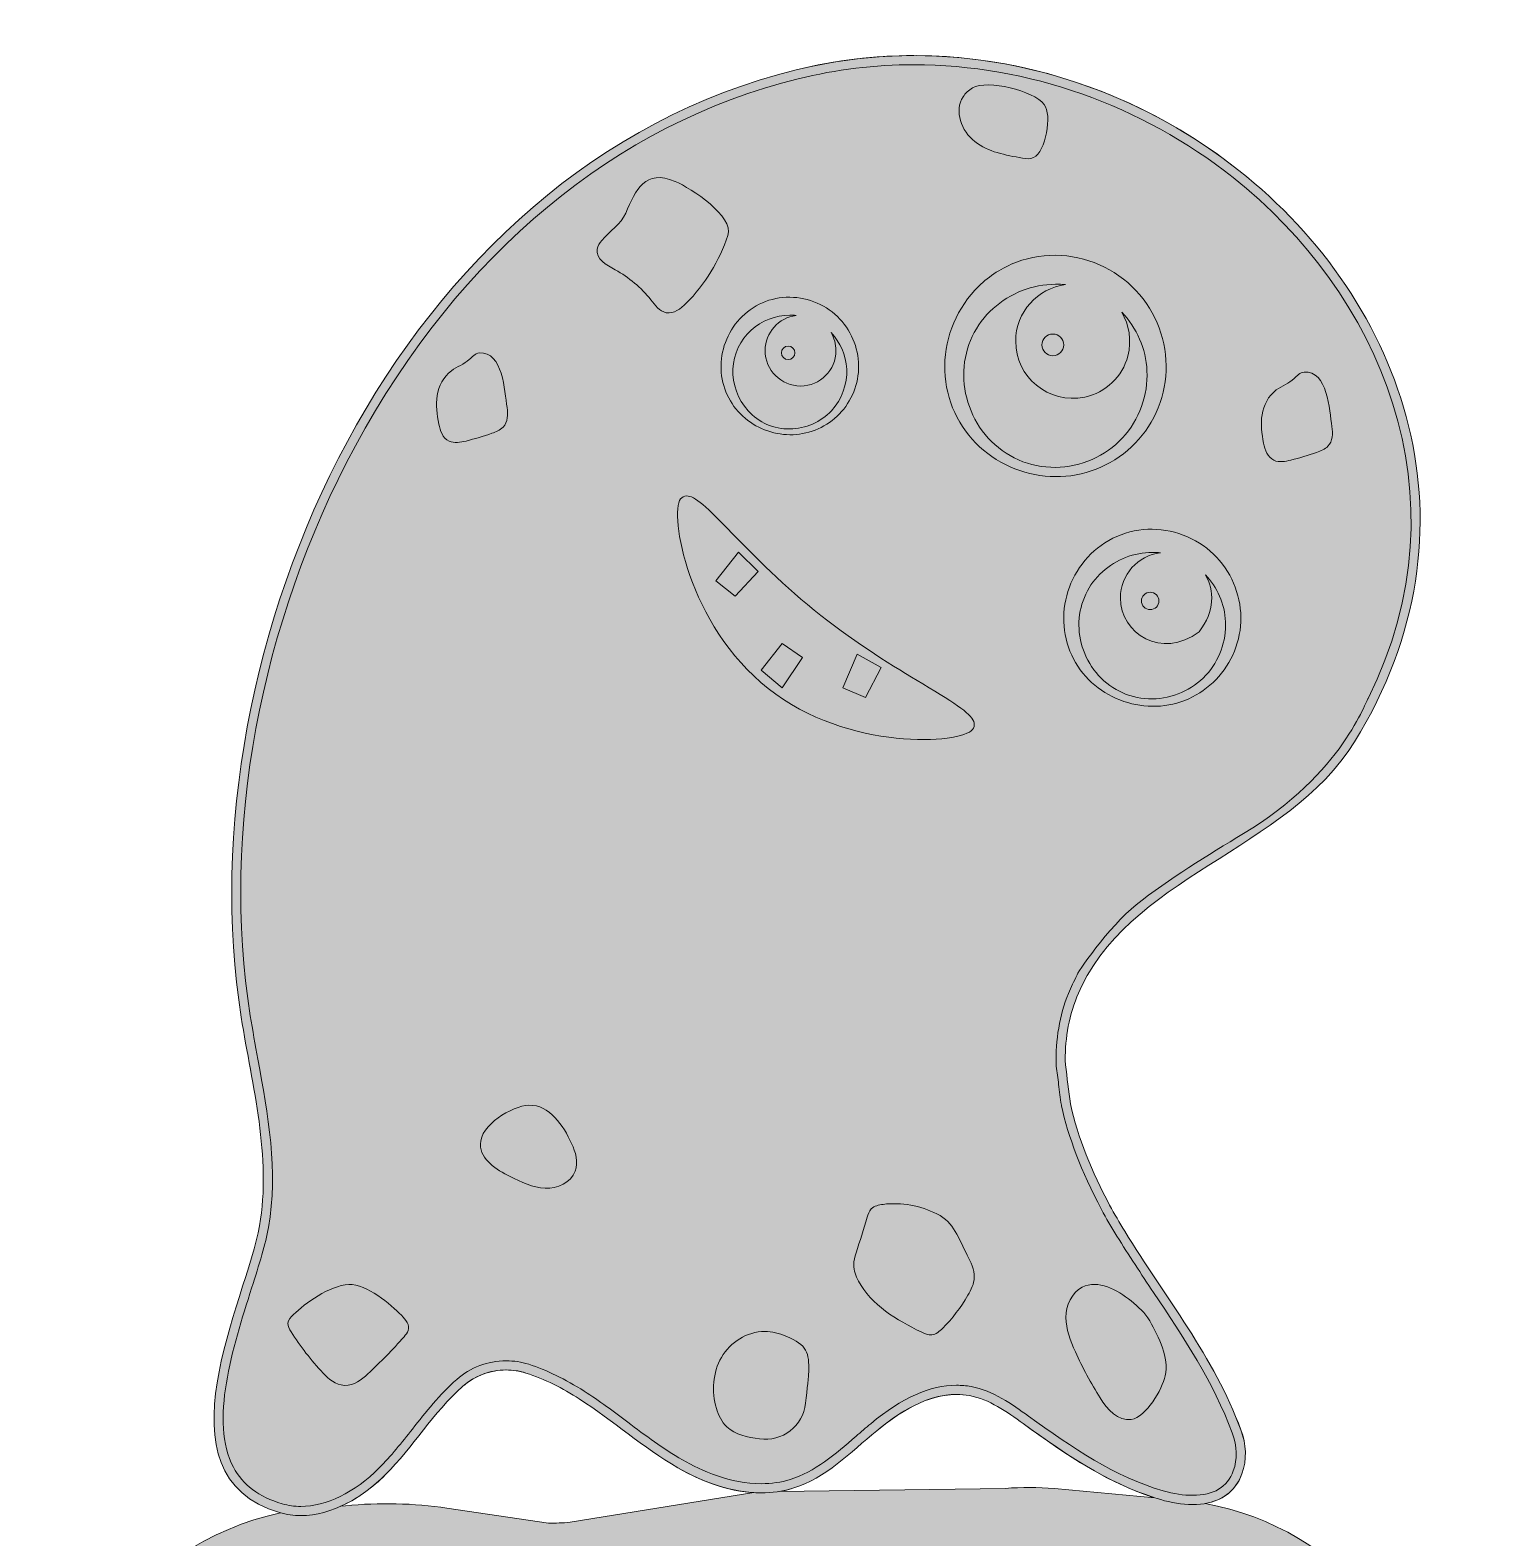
# Model space of a CAD drawing. Header units: millimetres. Extents: x 29 to 230, y -125 to -19.
# Drawn here: x 96.6 to 152.6, y -95 to -37.1 of the extents above; entities that cross this region are included whole.
import ezdxf

# ---------------------------------------------------------------- set-up
doc = ezdxf.new("R2010")
doc.units = ezdxf.units.MM
doc.header["$MEASUREMENT"] = 0
doc.layers.add('engraving', color=7, linetype='Continuous')
doc.layers.add('Layer 1', color=7, linetype='Continuous')

# ---------------------------------------------------------------- blocks, each defined once
blk = doc.blocks.new('block 2')
at = {"layer": 'engraving'}
h = blk.add_hatch(color=1, dxfattribs=at)
h.dxf.hatch_style = 2
edge = h.paths.add_edge_path()
edge.add_spline(control_points=[(106.21, -94.064), (106.479, -94.142), (106.75, -94.178), (107.021, -94.178), (108.22, -94.178), (109.41, -93.473), (110.276, -92.606), (111.337, -91.543), (112.112, -90.222), (113.236, -89.223), (113.236, -89.223), (113.247, -89.213), (113.247, -89.213), (113.71, -88.803), (114.307, -88.586), (114.911, -88.586), (115.167, -88.586), (115.424, -88.625), (115.673, -88.704), (116.393, -88.934), (117.086, -89.291), (117.723, -89.698), (119.019, -90.529), (120.172, -91.575), (121.507, -92.342), (122.483, -92.903), (123.607, -93.307), (124.716, -93.307), (125.124, -93.307), (125.53, -93.252), (125.926, -93.13), (127.18, -92.744), (128.138, -91.758), (129.147, -90.92), (130.029, -90.19), (131.101, -89.526), (132.217, -89.526), (132.38, -89.526), (132.543, -89.54), (132.708, -89.57), (133.48, -89.712), (134.143, -90.188), (134.779, -90.648), (136.418, -91.832), (138.117, -93.008), (140.06, -93.565), (140.449, -93.677), (140.874, -93.753), (141.287, -93.753), (142.094, -93.753), (142.85, -93.462), (143.179, -92.579), (143.382, -92.034), (143.341, -91.43), (143.141, -90.884), (142.116, -88.097), (140.219, -85.775), (138.677, -83.259), (138.476, -82.93), (138.281, -82.597), (138.094, -82.259), (137.43, -80.983), (136.872, -79.67), (136.591, -78.362), (136.513, -77.864), (136.472, -77.361), (136.398, -76.866), (136.369, -75.983), (136.498, -75.108), (136.842, -74.255), (138.696, -69.668), (144.93, -68.641), (147.51, -64.457), (152.551, -56.285), (149.475, -47.592), (143.059, -42.516), (139.615, -39.791), (135.208, -38.109), (130.578, -38.109), (129.085, -38.109), (127.568, -38.284), (126.053, -38.655), (110.747, -42.408), (102.488, -60.838), (104.734, -75.039), (105.155, -77.701), (105.899, -80.393), (105.436, -83.048), (104.942, -85.873), (101.329, -92.639), (106.21, -94.064)], knot_values=[0, 0, 0, 0, 1, 1, 1, 2, 2, 2, 3, 3, 3, 4, 4, 4, 5, 5, 5, 6, 6, 6, 7, 7, 7, 8, 8, 8, 9, 9, 9, 10, 10, 10, 11, 11, 11, 12, 12, 12, 13, 13, 13, 14, 14, 14, 15, 15, 15, 16, 16, 16, 17, 17, 17, 18, 18, 18, 19, 19, 19, 20, 20, 20, 21, 21, 21, 22, 22, 22, 23, 23, 23, 24, 24, 24, 25, 25, 25, 26, 26, 26, 27, 27, 27, 28, 28, 28, 29, 29, 29, 30, 30, 30, 30], degree=3, periodic=1)
edge = h.paths.add_edge_path()
edge.add_spline(control_points=[(104.432, -92.323), (103.503, -90.58), (104.407, -87.729), (105.134, -85.439), (105.423, -84.528), (105.673, -83.741), (105.783, -83.109), (106.161, -80.947), (105.761, -78.763), (105.374, -76.65), (105.274, -76.103), (105.17, -75.537), (105.083, -74.984), (103.963, -67.906), (105.435, -59.928), (109.122, -53.097), (113.103, -45.719), (119.146, -40.712), (126.137, -38.998), (127.589, -38.642), (129.083, -38.461), (130.578, -38.461), (134.955, -38.461), (139.31, -40), (142.84, -42.793), (148.388, -47.182), (151.934, -54.927), (148.026, -62.799), (147.966, -62.815), (147.072, -65.685), (143.243, -67.983), (141.868, -68.809), (140.374, -69.734), (139.112, -70.727), (138.097, -71.526), (136.778, -73.42), (136.842, -73.436), (136.723, -73.658), (136.612, -73.884), (136.515, -74.123), (136.171, -74.975), (136.013, -75.902), (136.046, -76.878), (136.046, -76.878), (136.046, -76.898), (136.046, -76.898), (136.046, -76.898), (136.049, -76.918), (136.049, -76.918), (136.084, -77.15), (136.111, -77.383), (136.138, -77.617), (136.169, -77.878), (136.2, -78.149), (136.242, -78.417), (136.242, -78.417), (136.244, -78.426), (136.244, -78.426), (136.244, -78.426), (136.246, -78.436), (136.246, -78.436), (136.501, -79.624), (137.004, -80.928), (137.781, -82.422), (137.967, -82.758), (138.165, -83.099), (138.376, -83.443), (138.827, -84.179), (139.314, -84.907), (139.785, -85.611), (140.922, -87.31), (142.096, -89.067), (142.809, -91.006), (142.995, -91.511), (143.009, -92.026), (142.849, -92.456), (142.612, -93.091), (142.101, -93.4), (141.287, -93.4), (140.944, -93.4), (140.554, -93.34), (140.157, -93.226), (138.308, -92.696), (136.656, -91.569), (134.986, -90.362), (134.348, -89.902), (133.626, -89.38), (132.771, -89.223), (132.59, -89.19), (132.404, -89.173), (132.217, -89.173), (131.198, -89.173), (130.12, -89.656), (128.922, -90.649), (128.734, -90.805), (128.547, -90.967), (128.359, -91.129), (127.544, -91.834), (126.774, -92.5), (125.823, -92.793), (125.476, -92.9), (125.103, -92.954), (124.716, -92.954), (123.53, -92.954), (122.412, -92.455), (121.683, -92.036), (120.951, -91.616), (120.254, -91.094), (119.581, -90.589), (119.045, -90.187), (118.491, -89.772), (117.913, -89.401), (117.185, -88.935), (116.467, -88.587), (115.78, -88.368), (115.499, -88.278), (115.207, -88.233), (114.911, -88.233), (114.209, -88.233), (113.535, -88.487), (113.014, -88.948), (112.358, -89.531), (111.826, -90.204), (111.311, -90.854), (110.906, -91.366), (110.487, -91.895), (110.026, -92.357), (109.094, -93.29), (107.999, -93.825), (107.021, -93.825), (106.776, -93.825), (106.537, -93.792), (106.309, -93.725), (105.409, -93.462), (104.795, -93.004), (104.432, -92.323)], knot_values=[0, 0, 0, 0, 1, 1, 1, 2, 2, 2, 3, 3, 3, 4, 4, 4, 5, 5, 5, 6, 6, 6, 7, 7, 7, 8, 8, 8, 9, 9, 9, 10, 10, 10, 11, 11, 11, 12, 12, 12, 13, 13, 13, 14, 14, 14, 15, 15, 15, 16, 16, 16, 17, 17, 17, 18, 18, 18, 19, 19, 19, 20, 20, 20, 21, 21, 21, 22, 22, 22, 23, 23, 23, 24, 24, 24, 25, 25, 25, 26, 26, 26, 27, 27, 27, 28, 28, 28, 29, 29, 29, 30, 30, 30, 31, 31, 31, 32, 32, 32, 33, 33, 33, 34, 34, 34, 35, 35, 35, 36, 36, 36, 37, 37, 37, 38, 38, 38, 39, 39, 39, 40, 40, 40, 41, 41, 41, 42, 42, 42, 43, 43, 43, 44, 44, 44, 45, 45, 45, 45], degree=3, periodic=1)
h = blk.add_hatch(color=1, dxfattribs=at)
h.dxf.hatch_style = 2
edge = h.paths.add_edge_path()
edge.add_spline(control_points=[(135.169, -42.026), (135.041, -42.091), (134.887, -42.068), (134.744, -42.043), (134.102, -41.933), (133.431, -41.811), (132.917, -41.41), (132.403, -41.01), (132.116, -40.236), (132.467, -39.687), (132.556, -39.548), (132.68, -39.431), (132.825, -39.352), (133.42, -39.025), (135.17, -39.445), (135.586, -39.986), (135.892, -40.385), (135.647, -41.795), (135.169, -42.026)], knot_values=[0, 0, 0, 0, 1, 1, 1, 2, 2, 2, 3, 3, 3, 4, 4, 4, 5, 5, 5, 6, 6, 6, 6], degree=3, periodic=1)
h = blk.add_hatch(color=1, dxfattribs=at)
h.dxf.hatch_style = 2
edge = h.paths.add_edge_path()
edge.add_spline(control_points=[(119.505, -44.156), (119.894, -43.265), (120.241, -42.451), (121.401, -42.94), (122.039, -43.209), (123.669, -44.277), (123.429, -45.016), (123.109, -45.994), (122.556, -46.895), (121.827, -47.622), (121.619, -47.829), (121.351, -48.037), (121.062, -47.982), (120.805, -47.933), (120.636, -47.697), (120.474, -47.491), (120.101, -47.018), (119.63, -46.622), (119.1, -46.335), (118.77, -46.156), (118.355, -45.913), (118.409, -45.541), (118.428, -45.415), (118.503, -45.305), (118.584, -45.207), (118.886, -44.848), (119.317, -44.586), (119.505, -44.156)], knot_values=[0, 0, 0, 0, 1, 1, 1, 2, 2, 2, 3, 3, 3, 4, 4, 4, 5, 5, 5, 6, 6, 6, 7, 7, 7, 8, 8, 8, 9, 9, 9, 9], degree=3, periodic=1)
h = blk.add_hatch(color=1, dxfattribs=at)
h.dxf.hatch_style = 2
edge = h.paths.add_edge_path()
edge.add_spline(control_points=[(131.764, -50.217), (131.799, -51.332), (132.3, -52.406), (133.103, -53.129), (133.893, -53.867), (134.954, -54.265), (136.014, -54.278), (137.078, -54.296), (138.147, -53.879), (138.932, -53.136), (139.725, -52.401), (140.227, -51.332), (140.264, -50.217), (140.309, -49.106), (139.894, -47.959), (139.105, -47.126), (138.323, -46.288), (137.177, -45.788), (136.014, -45.778), (135.434, -45.777), (134.851, -45.891), (134.318, -46.123), (133.786, -46.357), (133.309, -46.702), (132.915, -47.119), (132.137, -47.964), (131.722, -49.105), (131.764, -50.217)], knot_values=[0, 0, 0, 0, 1, 1, 1, 2, 2, 2, 3, 3, 3, 4, 4, 4, 5, 5, 5, 6, 6, 6, 7, 7, 7, 8, 8, 8, 9, 9, 9, 9], degree=3, periodic=1)
edge = h.paths.add_edge_path()
edge.add_spline(control_points=[(132.496, -50.217), (132.531, -49.292), (132.952, -48.413), (133.62, -47.823), (134.277, -47.22), (135.143, -46.902), (136.014, -46.888), (136.144, -46.886), (136.274, -46.894), (136.404, -46.906), (135.324, -47.042), (134.487, -47.961), (134.487, -49.078), (134.487, -50.44), (135.73, -51.512), (137.144, -51.221), (137.94, -51.057), (138.593, -50.435), (138.796, -49.648), (138.955, -49.028), (138.844, -48.44), (138.562, -47.965), (139.133, -48.558), (139.497, -49.364), (139.532, -50.217), (139.576, -51.139), (139.242, -52.091), (138.588, -52.792), (137.939, -53.495), (136.987, -53.913), (136.014, -53.925), (135.528, -53.927), (135.042, -53.831), (134.598, -53.636), (134.155, -53.439), (133.759, -53.148), (133.432, -52.799), (132.789, -52.087), (132.455, -51.14), (132.496, -50.217)], knot_values=[0, 0, 0, 0, 1, 1, 1, 2, 2, 2, 3, 3, 3, 4, 4, 4, 5, 5, 5, 6, 6, 6, 7, 7, 7, 8, 8, 8, 9, 9, 9, 10, 10, 10, 11, 11, 11, 12, 12, 12, 13, 13, 13, 13], degree=3, periodic=1)
edge = h.paths.add_edge_path()
edge.add_spline(control_points=[(135.914, -49.637), (135.683, -49.637), (135.496, -49.45), (135.496, -49.219), (135.496, -48.988), (135.683, -48.801), (135.914, -48.801), (136.145, -48.801), (136.332, -48.988), (136.332, -49.219), (136.332, -49.45), (136.145, -49.637), (135.914, -49.637)], knot_values=[0, 0, 0, 0, 1, 1, 1, 2, 2, 2, 3, 3, 3, 4, 4, 4, 4], degree=3, periodic=1)
h = blk.add_hatch(color=1, dxfattribs=at)
h.dxf.hatch_style = 2
edge = h.paths.add_edge_path()
edge.add_spline(control_points=[(127.624, -51.959), (128.116, -51.503), (128.428, -50.839), (128.451, -50.146), (128.479, -49.455), (128.221, -48.743), (127.731, -48.225), (127.245, -47.704), (126.533, -47.394), (125.81, -47.388), (125.45, -47.387), (125.087, -47.458), (124.756, -47.602), (124.426, -47.747), (124.13, -47.962), (123.885, -48.221), (123.402, -48.745), (123.143, -49.455), (123.17, -50.146), (123.191, -50.838), (123.503, -51.505), (124.001, -51.955), (124.492, -52.413), (125.152, -52.661), (125.81, -52.669), (126.471, -52.68), (127.136, -52.421), (127.624, -51.959)], knot_values=[0, 0, 0, 0, 1, 1, 1, 2, 2, 2, 3, 3, 3, 4, 4, 4, 5, 5, 5, 6, 6, 6, 7, 7, 7, 8, 8, 8, 9, 9, 9, 9], degree=3, periodic=1)
edge = h.paths.add_edge_path()
edge.add_spline(control_points=[(127.996, -50.146), (128.024, -50.719), (127.816, -51.31), (127.41, -51.745), (127.006, -52.182), (126.415, -52.442), (125.81, -52.449), (125.508, -52.451), (125.206, -52.391), (124.93, -52.27), (124.655, -52.148), (124.409, -51.967), (124.206, -51.75), (123.807, -51.307), (123.599, -50.719), (123.624, -50.146), (123.647, -49.571), (123.908, -49.025), (124.323, -48.658), (124.731, -48.283), (125.269, -48.086), (125.81, -48.077), (125.891, -48.076), (125.972, -48.081), (126.053, -48.089), (125.382, -48.173), (124.862, -48.744), (124.862, -49.438), (124.862, -50.19), (125.471, -50.799), (126.223, -50.799), (126.975, -50.799), (127.584, -50.19), (127.584, -49.438), (127.584, -49.185), (127.514, -48.949), (127.394, -48.746), (127.749, -49.115), (127.974, -49.616), (127.996, -50.146)], knot_values=[0, 0, 0, 0, 1, 1, 1, 2, 2, 2, 3, 3, 3, 4, 4, 4, 5, 5, 5, 6, 6, 6, 7, 7, 7, 8, 8, 8, 9, 9, 9, 10, 10, 10, 11, 11, 11, 12, 12, 12, 13, 13, 13, 13], degree=3, periodic=1)
edge = h.paths.add_edge_path()
edge.add_spline(control_points=[(125.748, -49.785), (125.605, -49.785), (125.489, -49.669), (125.489, -49.526), (125.489, -49.382), (125.605, -49.266), (125.748, -49.266), (125.892, -49.266), (126.008, -49.382), (126.008, -49.526), (126.008, -49.669), (125.892, -49.785), (125.748, -49.785)], knot_values=[0, 0, 0, 0, 1, 1, 1, 2, 2, 2, 3, 3, 3, 4, 4, 4, 4], degree=3, periodic=1)
h = blk.add_hatch(color=1, dxfattribs=at)
h.dxf.hatch_style = 2
edge = h.paths.add_edge_path()
edge.add_spline(control_points=[(112.811, -50.215), (113.027, -50.054), (113.298, -49.959), (113.497, -49.78), (113.611, -49.678), (113.717, -49.541), (113.877, -49.53), (114.79, -49.469), (114.849, -50.97), (114.947, -51.624), (114.986, -51.885), (114.985, -52.18), (114.793, -52.378), (114.681, -52.493), (114.519, -52.557), (114.362, -52.613), (114.038, -52.729), (113.708, -52.828), (113.373, -52.91), (113.159, -52.963), (112.921, -53.006), (112.722, -52.916), (112.467, -52.8), (112.377, -52.514), (112.325, -52.258), (112.253, -51.898), (112.205, -51.528), (112.264, -51.166), (112.324, -50.804), (112.5, -50.446), (112.811, -50.215)], knot_values=[0, 0, 0, 0, 1, 1, 1, 2, 2, 2, 3, 3, 3, 4, 4, 4, 5, 5, 5, 6, 6, 6, 7, 7, 7, 8, 8, 8, 9, 9, 9, 10, 10, 10, 10], degree=3, periodic=1)
h = blk.add_hatch(color=1, dxfattribs=at)
h.dxf.hatch_style = 2
edge = h.paths.add_edge_path()
edge.add_spline(control_points=[(144.499, -50.95), (144.715, -50.789), (144.987, -50.694), (145.185, -50.515), (145.299, -50.413), (145.405, -50.276), (145.565, -50.265), (146.479, -50.205), (146.537, -51.705), (146.635, -52.359), (146.674, -52.621), (146.673, -52.916), (146.481, -53.113), (146.369, -53.229), (146.207, -53.292), (146.05, -53.349), (145.727, -53.464), (145.397, -53.563), (145.062, -53.645), (144.847, -53.698), (144.609, -53.741), (144.411, -53.651), (144.156, -53.535), (144.065, -53.249), (144.014, -52.993), (143.941, -52.633), (143.893, -52.263), (143.953, -51.901), (144.012, -51.539), (144.188, -51.182), (144.499, -50.95)], knot_values=[0, 0, 0, 0, 1, 1, 1, 2, 2, 2, 3, 3, 3, 4, 4, 4, 5, 5, 5, 6, 6, 6, 7, 7, 7, 8, 8, 8, 9, 9, 9, 10, 10, 10, 10], degree=3, periodic=1)
h = blk.add_hatch(color=1, dxfattribs=at)
h.dxf.hatch_style = 2
edge = h.paths.add_edge_path()
edge.add_spline(control_points=[(121.612, -55.137), (121.172, -55.695), (121.885, -59.974), (124.976, -62.412), (128.066, -64.849), (132.393, -64.545), (132.834, -63.987), (132.889, -63.918), (132.909, -63.835), (132.893, -63.748), (132.832, -63.41), (132.244, -63.042), (130.919, -62.239), (129.797, -61.56), (128.401, -60.714), (127.005, -59.613), (125.589, -58.496), (124.439, -57.318), (123.6, -56.459), (122.614, -55.449), (122.165, -55.003), (121.836, -55.02), (121.746, -55.025), (121.669, -55.065), (121.612, -55.137)], knot_values=[0, 0, 0, 0, 1, 1, 1, 2, 2, 2, 3, 3, 3, 4, 4, 4, 5, 5, 5, 6, 6, 6, 7, 7, 7, 8, 8, 8, 8], degree=3, periodic=1)
h.paths.add_polyline_path([(127.85, -62.389), (128.402, -61.092), (129.324, -61.607), (128.72, -62.759)])
h.paths.add_polyline_path([(124.709, -61.708), (125.519, -60.691), (126.303, -61.218), (125.517, -62.388)])
h.paths.add_polyline_path([(122.965, -58.286), (123.838, -57.18), (124.592, -57.919), (123.707, -58.872)])
h = blk.add_hatch(color=1, dxfattribs=at)
h.dxf.hatch_style = 2
edge = h.paths.add_edge_path()
edge.add_spline(control_points=[(137.256, -57.37), (136.633, -58.046), (136.301, -58.959), (136.335, -59.849), (136.362, -60.741), (136.763, -61.6), (137.406, -62.178), (138.038, -62.769), (138.887, -63.088), (139.735, -63.098), (140.586, -63.113), (141.441, -62.778), (142.07, -62.184), (142.704, -61.596), (143.105, -60.741), (143.135, -59.849), (143.171, -58.96), (142.839, -58.042), (142.208, -57.376), (141.582, -56.705), (140.665, -56.306), (139.735, -56.298), (139.271, -56.296), (138.804, -56.388), (138.378, -56.573), (137.952, -56.761), (137.571, -57.037), (137.256, -57.37)], knot_values=[0, 0, 0, 0, 1, 1, 1, 2, 2, 2, 3, 3, 3, 4, 4, 4, 5, 5, 5, 6, 6, 6, 7, 7, 7, 8, 8, 8, 9, 9, 9, 9], degree=3, periodic=1)
edge = h.paths.add_edge_path()
edge.add_spline(control_points=[(136.92, -59.849), (136.949, -59.109), (137.285, -58.406), (137.819, -57.934), (138.345, -57.451), (139.038, -57.197), (139.735, -57.186), (139.839, -57.184), (139.943, -57.19), (140.047, -57.2), (139.183, -57.308), (138.513, -58.044), (138.513, -58.938), (138.513, -60.311), (140.093, -61.316), (141.534, -60.234), (142.145, -59.448), (142.124, -58.638), (141.774, -58.047), (142.231, -58.522), (142.521, -59.167), (142.55, -59.849), (142.585, -60.587), (142.317, -61.349), (141.795, -61.909), (141.275, -62.471), (140.513, -62.806), (139.735, -62.816), (139.346, -62.817), (138.957, -62.741), (138.602, -62.585), (138.248, -62.427), (137.931, -62.194), (137.669, -61.915), (137.155, -61.345), (136.887, -60.587), (136.92, -59.849)], knot_values=[0, 0, 0, 0, 1, 1, 1, 2, 2, 2, 3, 3, 3, 4, 4, 4, 5, 5, 5, 6, 6, 6, 7, 7, 7, 8, 8, 8, 9, 9, 9, 10, 10, 10, 11, 11, 11, 12, 12, 12, 12], degree=3, periodic=1)
edge = h.paths.add_edge_path()
edge.add_spline(control_points=[(139.655, -59.385), (139.47, -59.385), (139.321, -59.235), (139.321, -59.051), (139.321, -58.866), (139.47, -58.716), (139.655, -58.716), (139.84, -58.716), (139.99, -58.866), (139.99, -59.051), (139.99, -59.235), (139.84, -59.385), (139.655, -59.385)], knot_values=[0, 0, 0, 0, 1, 1, 1, 2, 2, 2, 3, 3, 3, 4, 4, 4, 4], degree=3, periodic=1)
h = blk.add_hatch(color=1, dxfattribs=at)
h.dxf.hatch_style = 2
edge = h.paths.add_edge_path()
edge.add_spline(control_points=[(115.789, -78.419), (116.58, -78.392), (117.109, -79.208), (117.425, -79.885), (117.581, -80.218), (117.69, -80.605), (117.563, -80.95), (117.399, -81.396), (116.879, -81.627), (116.405, -81.606), (115.93, -81.586), (115.489, -81.369), (115.065, -81.157), (114.533, -80.892), (113.926, -80.511), (113.921, -79.917), (113.915, -79.185), (115.124, -78.442), (115.789, -78.419)], knot_values=[0, 0, 0, 0, 1, 1, 1, 2, 2, 2, 3, 3, 3, 4, 4, 4, 5, 5, 5, 6, 6, 6, 6], degree=3, periodic=1)
h = blk.add_hatch(color=1, dxfattribs=at)
h.dxf.hatch_style = 2
edge = h.paths.add_edge_path()
edge.add_spline(control_points=[(128.786, -82.72), (128.821, -82.606), (128.859, -82.489), (128.941, -82.402), (129.054, -82.282), (129.228, -82.245), (129.392, -82.225), (130.102, -82.14), (130.824, -82.276), (131.464, -82.591), (132.115, -82.912), (132.304, -83.554), (132.627, -84.174), (132.766, -84.442), (132.909, -84.726), (132.898, -85.027), (132.888, -85.274), (132.775, -85.504), (132.652, -85.718), (132.385, -86.181), (132.056, -86.609), (131.678, -86.987), (131.562, -87.102), (131.43, -87.218), (131.269, -87.236), (131.125, -87.253), (130.986, -87.189), (130.857, -87.126), (129.911, -86.665), (128.946, -86.096), (128.447, -85.17), (128.344, -84.978), (128.261, -84.768), (128.265, -84.55), (128.267, -84.391), (128.314, -84.237), (128.362, -84.086), (128.503, -83.63), (128.645, -83.175), (128.786, -82.72)], knot_values=[0, 0, 0, 0, 1, 1, 1, 2, 2, 2, 3, 3, 3, 4, 4, 4, 5, 5, 5, 6, 6, 6, 7, 7, 7, 8, 8, 8, 9, 9, 9, 10, 10, 10, 11, 11, 11, 12, 12, 12, 13, 13, 13, 13], degree=3, periodic=1)
h = blk.add_hatch(color=1, dxfattribs=at)
h.dxf.hatch_style = 2
edge = h.paths.add_edge_path()
edge.add_spline(control_points=[(137.043, -85.41), (137.657, -85.099), (138.383, -85.507), (138.92, -85.937), (139.195, -86.157), (139.467, -86.394), (139.638, -86.701), (139.992, -87.335), (140.388, -88.112), (140.232, -88.809), (140.115, -89.331), (139.505, -90.392), (138.925, -90.486), (138.418, -90.568), (138.006, -90.094), (137.733, -89.659), (137.375, -89.091), (137.057, -88.499), (136.78, -87.888), (136.59, -87.468), (136.417, -87.026), (136.418, -86.566), (136.42, -86.105), (136.632, -85.618), (137.043, -85.41)], knot_values=[0, 0, 0, 0, 1, 1, 1, 2, 2, 2, 3, 3, 3, 4, 4, 4, 5, 5, 5, 6, 6, 6, 7, 7, 7, 8, 8, 8, 8], degree=3, periodic=1)
h = blk.add_hatch(color=1, dxfattribs=at)
h.dxf.hatch_style = 2
edge = h.paths.add_edge_path()
edge.add_spline(control_points=[(108.866, -85.302), (109.555, -85.265), (110.477, -86.081), (110.889, -86.487), (111.059, -86.655), (111.217, -86.862), (111.151, -87.069), (111.123, -87.158), (111.055, -87.236), (110.988, -87.312), (110.555, -87.805), (110.09, -88.281), (109.597, -88.74), (109.364, -88.956), (109.072, -89.187), (108.706, -89.176), (108.35, -89.165), (108.085, -88.929), (107.878, -88.706), (107.413, -88.207), (107.002, -87.677), (106.651, -87.126), (106.582, -87.018), (106.514, -86.903), (106.527, -86.783), (106.541, -86.66), (106.639, -86.552), (106.741, -86.455), (107.182, -86.033), (108.108, -85.343), (108.866, -85.302)], knot_values=[0, 0, 0, 0, 1, 1, 1, 2, 2, 2, 3, 3, 3, 4, 4, 4, 5, 5, 5, 6, 6, 6, 7, 7, 7, 8, 8, 8, 9, 9, 9, 10, 10, 10, 10], degree=3, periodic=1)
h = blk.add_hatch(color=1, dxfattribs=at)
h.dxf.hatch_style = 2
edge = h.paths.add_edge_path()
edge.add_spline(control_points=[(124.843, -87.106), (125.125, -87.106), (125.404, -87.174), (125.663, -87.284), (126.482, -87.634), (126.557, -87.909), (126.537, -88.67), (126.534, -88.786), (126.477, -89.304), (126.416, -89.864), (126.319, -90.738), (125.517, -91.358), (124.647, -91.231), (124.196, -91.165), (123.712, -91.084), (123.384, -90.767), (123.188, -90.578), (123.069, -90.323), (122.991, -90.063), (122.797, -89.416), (122.846, -88.687), (123.185, -88.103), (123.525, -87.519), (124.168, -87.106), (124.843, -87.106)], knot_values=[0, 0, 0, 0, 1, 1, 1, 2, 2, 2, 3, 3, 3, 4, 4, 4, 5, 5, 5, 6, 6, 6, 7, 7, 7, 8, 8, 8, 8], degree=3, periodic=1)
at = {"layer": 'engraving', "lineweight": 0}
for points in [[(122.965, -58.286), (123.838, -57.18), (124.592, -57.919), (123.707, -58.872), (122.965, -58.286)], [(124.709, -61.708), (125.519, -60.691), (126.303, -61.218), (125.517, -62.388), (124.709, -61.708)], [(127.85, -62.389), (128.402, -61.092), (129.324, -61.607), (128.72, -62.759), (127.85, -62.389)]]:
    blk.add_lwpolyline(points, dxfattribs=at)
for points, knots in [([(106.21, -94.064), (106.479, -94.142), (106.75, -94.178), (107.021, -94.178), (108.22, -94.178), (109.41, -93.473), (110.276, -92.606), (111.337, -91.543), (112.112, -90.222), (113.236, -89.223), (113.236, -89.223), (113.247, -89.213), (113.247, -89.213), (113.71, -88.803), (114.307, -88.586), (114.911, -88.586), (115.167, -88.586), (115.424, -88.625), (115.673, -88.704), (116.393, -88.934), (117.086, -89.291), (117.723, -89.698), (119.019, -90.529), (120.172, -91.575), (121.507, -92.342), (122.483, -92.903), (123.607, -93.307), (124.716, -93.307), (125.124, -93.307), (125.53, -93.252), (125.926, -93.13), (127.18, -92.744), (128.138, -91.758), (129.147, -90.92), (130.029, -90.19), (131.101, -89.526), (132.217, -89.526), (132.38, -89.526), (132.543, -89.54), (132.708, -89.57), (133.48, -89.712), (134.143, -90.188), (134.779, -90.648), (136.418, -91.832), (138.117, -93.008), (140.06, -93.565), (140.449, -93.677), (140.874, -93.753), (141.287, -93.753), (142.094, -93.753), (142.85, -93.462), (143.179, -92.579), (143.382, -92.034), (143.341, -91.43), (143.141, -90.884), (142.116, -88.097), (140.219, -85.775), (138.677, -83.259), (138.476, -82.93), (138.281, -82.597), (138.094, -82.259), (137.43, -80.983), (136.872, -79.67), (136.591, -78.362), (136.513, -77.864), (136.472, -77.361), (136.398, -76.866), (136.369, -75.983), (136.498, -75.108), (136.842, -74.255), (138.696, -69.668), (144.93, -68.641), (147.51, -64.457), (152.551, -56.285), (149.475, -47.592), (143.059, -42.516), (139.615, -39.791), (135.208, -38.109), (130.578, -38.109), (129.085, -38.109), (127.568, -38.284), (126.053, -38.655), (110.747, -42.408), (102.488, -60.838), (104.734, -75.039), (105.155, -77.701), (105.899, -80.393), (105.436, -83.048), (104.942, -85.873), (101.329, -92.639), (106.21, -94.064)], [0, 0, 0, 0, 1, 1, 1, 2, 2, 2, 3, 3, 3, 4, 4, 4, 5, 5, 5, 6, 6, 6, 7, 7, 7, 8, 8, 8, 9, 9, 9, 10, 10, 10, 11, 11, 11, 12, 12, 12, 13, 13, 13, 14, 14, 14, 15, 15, 15, 16, 16, 16, 17, 17, 17, 18, 18, 18, 19, 19, 19, 20, 20, 20, 21, 21, 21, 22, 22, 22, 23, 23, 23, 24, 24, 24, 25, 25, 25, 26, 26, 26, 27, 27, 27, 28, 28, 28, 29, 29, 29, 30, 30, 30, 30]), ([(104.432, -92.323), (103.503, -90.58), (104.407, -87.729), (105.134, -85.439), (105.423, -84.528), (105.673, -83.741), (105.783, -83.109), (106.161, -80.947), (105.761, -78.763), (105.374, -76.65), (105.274, -76.103), (105.17, -75.537), (105.083, -74.984), (103.963, -67.906), (105.435, -59.928), (109.122, -53.097), (113.103, -45.719), (119.146, -40.712), (126.137, -38.998), (127.589, -38.642), (129.083, -38.461), (130.578, -38.461), (134.955, -38.461), (139.31, -40), (142.84, -42.793), (148.388, -47.182), (151.934, -54.927), (148.026, -62.799), (147.966, -62.815), (147.072, -65.685), (143.243, -67.983), (141.868, -68.809), (140.374, -69.734), (139.112, -70.727), (138.097, -71.526), (136.778, -73.42), (136.842, -73.436), (136.723, -73.658), (136.612, -73.884), (136.515, -74.123), (136.171, -74.975), (136.013, -75.902), (136.046, -76.878), (136.046, -76.878), (136.046, -76.898), (136.046, -76.898), (136.046, -76.898), (136.049, -76.918), (136.049, -76.918), (136.084, -77.15), (136.111, -77.383), (136.138, -77.617), (136.169, -77.878), (136.2, -78.149), (136.242, -78.417), (136.242, -78.417), (136.244, -78.426), (136.244, -78.426), (136.244, -78.426), (136.246, -78.436), (136.246, -78.436), (136.501, -79.624), (137.004, -80.928), (137.781, -82.422), (137.967, -82.758), (138.165, -83.099), (138.376, -83.443), (138.827, -84.179), (139.314, -84.907), (139.785, -85.611), (140.922, -87.31), (142.096, -89.067), (142.809, -91.006), (142.995, -91.511), (143.009, -92.026), (142.849, -92.456), (142.612, -93.091), (142.101, -93.4), (141.287, -93.4), (140.944, -93.4), (140.554, -93.34), (140.157, -93.226), (138.308, -92.696), (136.656, -91.569), (134.986, -90.362), (134.348, -89.902), (133.626, -89.38), (132.771, -89.223), (132.59, -89.19), (132.404, -89.173), (132.217, -89.173), (131.198, -89.173), (130.12, -89.656), (128.922, -90.649), (128.734, -90.805), (128.547, -90.967), (128.359, -91.129), (127.544, -91.834), (126.774, -92.5), (125.823, -92.793), (125.476, -92.9), (125.103, -92.954), (124.716, -92.954), (123.53, -92.954), (122.412, -92.455), (121.683, -92.036), (120.951, -91.616), (120.254, -91.094), (119.581, -90.589), (119.045, -90.187), (118.491, -89.772), (117.913, -89.401), (117.185, -88.935), (116.467, -88.587), (115.78, -88.368), (115.499, -88.278), (115.207, -88.233), (114.911, -88.233), (114.209, -88.233), (113.535, -88.487), (113.014, -88.948), (112.358, -89.531), (111.826, -90.204), (111.311, -90.854), (110.906, -91.366), (110.487, -91.895), (110.026, -92.357), (109.094, -93.29), (107.999, -93.825), (107.021, -93.825), (106.776, -93.825), (106.537, -93.792), (106.309, -93.725), (105.409, -93.462), (104.795, -93.004), (104.432, -92.323)], [0, 0, 0, 0, 1, 1, 1, 2, 2, 2, 3, 3, 3, 4, 4, 4, 5, 5, 5, 6, 6, 6, 7, 7, 7, 8, 8, 8, 9, 9, 9, 10, 10, 10, 11, 11, 11, 12, 12, 12, 13, 13, 13, 14, 14, 14, 15, 15, 15, 16, 16, 16, 17, 17, 17, 18, 18, 18, 19, 19, 19, 20, 20, 20, 21, 21, 21, 22, 22, 22, 23, 23, 23, 24, 24, 24, 25, 25, 25, 26, 26, 26, 27, 27, 27, 28, 28, 28, 29, 29, 29, 30, 30, 30, 31, 31, 31, 32, 32, 32, 33, 33, 33, 34, 34, 34, 35, 35, 35, 36, 36, 36, 37, 37, 37, 38, 38, 38, 39, 39, 39, 40, 40, 40, 41, 41, 41, 42, 42, 42, 43, 43, 43, 44, 44, 44, 45, 45, 45, 45]), ([(135.169, -42.026), (135.041, -42.091), (134.887, -42.068), (134.744, -42.043), (134.102, -41.933), (133.431, -41.811), (132.917, -41.41), (132.403, -41.01), (132.116, -40.236), (132.467, -39.687), (132.556, -39.548), (132.68, -39.431), (132.825, -39.352), (133.42, -39.025), (135.17, -39.445), (135.586, -39.986), (135.892, -40.385), (135.647, -41.795), (135.169, -42.026)], [0, 0, 0, 0, 1, 1, 1, 2, 2, 2, 3, 3, 3, 4, 4, 4, 5, 5, 5, 6, 6, 6, 6]), ([(119.505, -44.156), (119.894, -43.265), (120.241, -42.451), (121.401, -42.94), (122.039, -43.209), (123.669, -44.277), (123.429, -45.016), (123.109, -45.994), (122.556, -46.895), (121.827, -47.622), (121.619, -47.829), (121.351, -48.037), (121.062, -47.982), (120.805, -47.933), (120.636, -47.697), (120.474, -47.491), (120.101, -47.018), (119.63, -46.622), (119.1, -46.335), (118.77, -46.156), (118.355, -45.913), (118.409, -45.541), (118.428, -45.415), (118.503, -45.305), (118.584, -45.207), (118.886, -44.848), (119.317, -44.586), (119.505, -44.156)], [0, 0, 0, 0, 1, 1, 1, 2, 2, 2, 3, 3, 3, 4, 4, 4, 5, 5, 5, 6, 6, 6, 7, 7, 7, 8, 8, 8, 9, 9, 9, 9]), ([(131.764, -50.217), (131.799, -51.332), (132.3, -52.406), (133.103, -53.129), (133.893, -53.867), (134.954, -54.265), (136.014, -54.278), (137.078, -54.296), (138.147, -53.879), (138.932, -53.136), (139.725, -52.401), (140.227, -51.332), (140.264, -50.217), (140.309, -49.106), (139.894, -47.959), (139.105, -47.126), (138.323, -46.288), (137.177, -45.788), (136.014, -45.778), (135.434, -45.777), (134.851, -45.891), (134.318, -46.123), (133.786, -46.357), (133.309, -46.702), (132.915, -47.119), (132.137, -47.964), (131.722, -49.105), (131.764, -50.217)], [0, 0, 0, 0, 1, 1, 1, 2, 2, 2, 3, 3, 3, 4, 4, 4, 5, 5, 5, 6, 6, 6, 7, 7, 7, 8, 8, 8, 9, 9, 9, 9]), ([(132.496, -50.217), (132.531, -49.292), (132.952, -48.413), (133.62, -47.823), (134.277, -47.22), (135.143, -46.902), (136.014, -46.888), (136.144, -46.886), (136.274, -46.894), (136.404, -46.906), (135.324, -47.042), (134.487, -47.961), (134.487, -49.078), (134.487, -50.44), (135.73, -51.512), (137.144, -51.221), (137.94, -51.057), (138.593, -50.435), (138.796, -49.648), (138.955, -49.028), (138.844, -48.44), (138.562, -47.965), (139.133, -48.558), (139.497, -49.364), (139.532, -50.217), (139.576, -51.139), (139.242, -52.091), (138.588, -52.792), (137.939, -53.495), (136.987, -53.913), (136.014, -53.925), (135.528, -53.927), (135.042, -53.831), (134.598, -53.636), (134.155, -53.439), (133.759, -53.148), (133.432, -52.799), (132.789, -52.087), (132.455, -51.14), (132.496, -50.217)], [0, 0, 0, 0, 1, 1, 1, 2, 2, 2, 3, 3, 3, 4, 4, 4, 5, 5, 5, 6, 6, 6, 7, 7, 7, 8, 8, 8, 9, 9, 9, 10, 10, 10, 11, 11, 11, 12, 12, 12, 13, 13, 13, 13]), ([(127.624, -51.959), (128.116, -51.503), (128.428, -50.839), (128.451, -50.146), (128.479, -49.455), (128.221, -48.743), (127.731, -48.225), (127.245, -47.704), (126.533, -47.394), (125.81, -47.388), (125.45, -47.387), (125.087, -47.458), (124.756, -47.602), (124.426, -47.747), (124.13, -47.962), (123.885, -48.221), (123.402, -48.745), (123.143, -49.455), (123.17, -50.146), (123.191, -50.838), (123.503, -51.505), (124.001, -51.955), (124.492, -52.413), (125.152, -52.661), (125.81, -52.669), (126.471, -52.68), (127.136, -52.421), (127.624, -51.959)], [0, 0, 0, 0, 1, 1, 1, 2, 2, 2, 3, 3, 3, 4, 4, 4, 5, 5, 5, 6, 6, 6, 7, 7, 7, 8, 8, 8, 9, 9, 9, 9]), ([(127.996, -50.146), (128.024, -50.719), (127.816, -51.31), (127.41, -51.745), (127.006, -52.182), (126.415, -52.442), (125.81, -52.449), (125.508, -52.451), (125.206, -52.391), (124.93, -52.27), (124.655, -52.148), (124.409, -51.967), (124.206, -51.75), (123.807, -51.307), (123.599, -50.719), (123.624, -50.146), (123.647, -49.571), (123.908, -49.025), (124.323, -48.658), (124.731, -48.283), (125.269, -48.086), (125.81, -48.077), (125.891, -48.076), (125.972, -48.081), (126.053, -48.089), (125.382, -48.173), (124.862, -48.744), (124.862, -49.438), (124.862, -50.19), (125.471, -50.799), (126.223, -50.799), (126.975, -50.799), (127.584, -50.19), (127.584, -49.438), (127.584, -49.185), (127.514, -48.949), (127.394, -48.746), (127.749, -49.115), (127.974, -49.616), (127.996, -50.146)], [0, 0, 0, 0, 1, 1, 1, 2, 2, 2, 3, 3, 3, 4, 4, 4, 5, 5, 5, 6, 6, 6, 7, 7, 7, 8, 8, 8, 9, 9, 9, 10, 10, 10, 11, 11, 11, 12, 12, 12, 13, 13, 13, 13]), ([(135.914, -49.637), (135.683, -49.637), (135.496, -49.45), (135.496, -49.219), (135.496, -48.988), (135.683, -48.801), (135.914, -48.801), (136.145, -48.801), (136.332, -48.988), (136.332, -49.219), (136.332, -49.45), (136.145, -49.637), (135.914, -49.637)], [0, 0, 0, 0, 1, 1, 1, 2, 2, 2, 3, 3, 3, 4, 4, 4, 4]), ([(112.811, -50.215), (113.027, -50.054), (113.298, -49.959), (113.497, -49.78), (113.611, -49.678), (113.717, -49.541), (113.877, -49.53), (114.79, -49.469), (114.849, -50.97), (114.947, -51.624), (114.986, -51.885), (114.985, -52.18), (114.793, -52.378), (114.681, -52.493), (114.519, -52.557), (114.362, -52.613), (114.038, -52.729), (113.708, -52.828), (113.373, -52.91), (113.159, -52.963), (112.921, -53.006), (112.722, -52.916), (112.467, -52.8), (112.377, -52.514), (112.325, -52.258), (112.253, -51.898), (112.205, -51.528), (112.264, -51.166), (112.324, -50.804), (112.5, -50.446), (112.811, -50.215)], [0, 0, 0, 0, 1, 1, 1, 2, 2, 2, 3, 3, 3, 4, 4, 4, 5, 5, 5, 6, 6, 6, 7, 7, 7, 8, 8, 8, 9, 9, 9, 10, 10, 10, 10]), ([(125.748, -49.785), (125.605, -49.785), (125.489, -49.669), (125.489, -49.526), (125.489, -49.382), (125.605, -49.266), (125.748, -49.266), (125.892, -49.266), (126.008, -49.382), (126.008, -49.526), (126.008, -49.669), (125.892, -49.785), (125.748, -49.785)], [0, 0, 0, 0, 1, 1, 1, 2, 2, 2, 3, 3, 3, 4, 4, 4, 4]), ([(144.499, -50.95), (144.715, -50.789), (144.987, -50.694), (145.185, -50.515), (145.299, -50.413), (145.405, -50.276), (145.565, -50.265), (146.479, -50.205), (146.537, -51.705), (146.635, -52.359), (146.674, -52.621), (146.673, -52.916), (146.481, -53.113), (146.369, -53.229), (146.207, -53.292), (146.05, -53.349), (145.727, -53.464), (145.397, -53.563), (145.062, -53.645), (144.847, -53.698), (144.609, -53.741), (144.411, -53.651), (144.156, -53.535), (144.065, -53.249), (144.014, -52.993), (143.941, -52.633), (143.893, -52.263), (143.953, -51.901), (144.012, -51.539), (144.188, -51.182), (144.499, -50.95)], [0, 0, 0, 0, 1, 1, 1, 2, 2, 2, 3, 3, 3, 4, 4, 4, 5, 5, 5, 6, 6, 6, 7, 7, 7, 8, 8, 8, 9, 9, 9, 10, 10, 10, 10]), ([(121.612, -55.137), (121.172, -55.695), (121.885, -59.974), (124.976, -62.412), (128.066, -64.849), (132.393, -64.545), (132.834, -63.987), (132.889, -63.918), (132.909, -63.835), (132.893, -63.748), (132.832, -63.41), (132.244, -63.042), (130.919, -62.239), (129.797, -61.56), (128.401, -60.714), (127.005, -59.613), (125.589, -58.496), (124.439, -57.318), (123.6, -56.459), (122.614, -55.449), (122.165, -55.003), (121.836, -55.02), (121.746, -55.025), (121.669, -55.065), (121.612, -55.137)], [0, 0, 0, 0, 1, 1, 1, 2, 2, 2, 3, 3, 3, 4, 4, 4, 5, 5, 5, 6, 6, 6, 7, 7, 7, 8, 8, 8, 8]), ([(137.256, -57.37), (136.633, -58.046), (136.301, -58.959), (136.335, -59.849), (136.362, -60.741), (136.763, -61.6), (137.406, -62.178), (138.038, -62.769), (138.887, -63.088), (139.735, -63.098), (140.586, -63.113), (141.441, -62.778), (142.07, -62.184), (142.704, -61.596), (143.105, -60.741), (143.135, -59.849), (143.171, -58.96), (142.839, -58.042), (142.208, -57.376), (141.582, -56.705), (140.665, -56.306), (139.735, -56.298), (139.271, -56.296), (138.804, -56.388), (138.378, -56.573), (137.952, -56.761), (137.571, -57.037), (137.256, -57.37)], [0, 0, 0, 0, 1, 1, 1, 2, 2, 2, 3, 3, 3, 4, 4, 4, 5, 5, 5, 6, 6, 6, 7, 7, 7, 8, 8, 8, 9, 9, 9, 9]), ([(136.92, -59.849), (136.949, -59.109), (137.285, -58.406), (137.819, -57.934), (138.345, -57.451), (139.038, -57.197), (139.735, -57.186), (139.839, -57.184), (139.943, -57.19), (140.047, -57.2), (139.183, -57.308), (138.513, -58.044), (138.513, -58.938), (138.513, -60.311), (140.093, -61.316), (141.534, -60.234), (142.145, -59.448), (142.124, -58.638), (141.774, -58.047), (142.231, -58.522), (142.521, -59.167), (142.55, -59.849), (142.585, -60.587), (142.317, -61.349), (141.795, -61.909), (141.275, -62.471), (140.513, -62.806), (139.735, -62.816), (139.346, -62.817), (138.957, -62.741), (138.602, -62.585), (138.248, -62.427), (137.931, -62.194), (137.669, -61.915), (137.155, -61.345), (136.887, -60.587), (136.92, -59.849)], [0, 0, 0, 0, 1, 1, 1, 2, 2, 2, 3, 3, 3, 4, 4, 4, 5, 5, 5, 6, 6, 6, 7, 7, 7, 8, 8, 8, 9, 9, 9, 10, 10, 10, 11, 11, 11, 12, 12, 12, 12]), ([(139.655, -59.385), (139.47, -59.385), (139.321, -59.235), (139.321, -59.051), (139.321, -58.866), (139.47, -58.716), (139.655, -58.716), (139.84, -58.716), (139.99, -58.866), (139.99, -59.051), (139.99, -59.235), (139.84, -59.385), (139.655, -59.385)], [0, 0, 0, 0, 1, 1, 1, 2, 2, 2, 3, 3, 3, 4, 4, 4, 4]), ([(115.789, -78.419), (116.58, -78.392), (117.109, -79.208), (117.425, -79.885), (117.581, -80.218), (117.69, -80.605), (117.563, -80.95), (117.399, -81.396), (116.879, -81.627), (116.405, -81.606), (115.93, -81.586), (115.489, -81.369), (115.065, -81.157), (114.533, -80.892), (113.926, -80.511), (113.921, -79.917), (113.915, -79.185), (115.124, -78.442), (115.789, -78.419)], [0, 0, 0, 0, 1, 1, 1, 2, 2, 2, 3, 3, 3, 4, 4, 4, 5, 5, 5, 6, 6, 6, 6]), ([(128.786, -82.72), (128.821, -82.606), (128.859, -82.489), (128.941, -82.402), (129.054, -82.282), (129.228, -82.245), (129.392, -82.225), (130.102, -82.14), (130.824, -82.276), (131.464, -82.591), (132.115, -82.912), (132.304, -83.554), (132.627, -84.174), (132.766, -84.442), (132.909, -84.726), (132.898, -85.027), (132.888, -85.274), (132.775, -85.504), (132.652, -85.718), (132.385, -86.181), (132.056, -86.609), (131.678, -86.987), (131.562, -87.102), (131.43, -87.218), (131.269, -87.236), (131.125, -87.253), (130.986, -87.189), (130.857, -87.126), (129.911, -86.665), (128.946, -86.096), (128.447, -85.17), (128.344, -84.978), (128.261, -84.768), (128.265, -84.55), (128.267, -84.391), (128.314, -84.237), (128.362, -84.086), (128.503, -83.63), (128.645, -83.175), (128.786, -82.72)], [0, 0, 0, 0, 1, 1, 1, 2, 2, 2, 3, 3, 3, 4, 4, 4, 5, 5, 5, 6, 6, 6, 7, 7, 7, 8, 8, 8, 9, 9, 9, 10, 10, 10, 11, 11, 11, 12, 12, 12, 13, 13, 13, 13]), ([(137.043, -85.41), (137.657, -85.099), (138.383, -85.507), (138.92, -85.937), (139.195, -86.157), (139.467, -86.394), (139.638, -86.701), (139.992, -87.335), (140.388, -88.112), (140.232, -88.809), (140.115, -89.331), (139.505, -90.392), (138.925, -90.486), (138.418, -90.568), (138.006, -90.094), (137.733, -89.659), (137.375, -89.091), (137.057, -88.499), (136.78, -87.888), (136.59, -87.468), (136.417, -87.026), (136.418, -86.566), (136.42, -86.105), (136.632, -85.618), (137.043, -85.41)], [0, 0, 0, 0, 1, 1, 1, 2, 2, 2, 3, 3, 3, 4, 4, 4, 5, 5, 5, 6, 6, 6, 7, 7, 7, 8, 8, 8, 8]), ([(108.866, -85.302), (109.555, -85.265), (110.477, -86.081), (110.889, -86.487), (111.059, -86.655), (111.217, -86.862), (111.151, -87.069), (111.123, -87.158), (111.055, -87.236), (110.988, -87.312), (110.555, -87.805), (110.09, -88.281), (109.597, -88.74), (109.364, -88.956), (109.072, -89.187), (108.706, -89.176), (108.35, -89.165), (108.085, -88.929), (107.878, -88.706), (107.413, -88.207), (107.002, -87.677), (106.651, -87.126), (106.582, -87.018), (106.514, -86.903), (106.527, -86.783), (106.541, -86.66), (106.639, -86.552), (106.741, -86.455), (107.182, -86.033), (108.108, -85.343), (108.866, -85.302)], [0, 0, 0, 0, 1, 1, 1, 2, 2, 2, 3, 3, 3, 4, 4, 4, 5, 5, 5, 6, 6, 6, 7, 7, 7, 8, 8, 8, 9, 9, 9, 10, 10, 10, 10]), ([(124.843, -87.106), (125.125, -87.106), (125.404, -87.174), (125.663, -87.284), (126.482, -87.634), (126.557, -87.909), (126.537, -88.67), (126.534, -88.786), (126.477, -89.304), (126.416, -89.864), (126.319, -90.738), (125.517, -91.358), (124.647, -91.231), (124.196, -91.165), (123.712, -91.084), (123.384, -90.767), (123.188, -90.578), (123.069, -90.323), (122.991, -90.063), (122.797, -89.416), (122.846, -88.687), (123.185, -88.103), (123.525, -87.519), (124.168, -87.106), (124.843, -87.106)], [0, 0, 0, 0, 1, 1, 1, 2, 2, 2, 3, 3, 3, 4, 4, 4, 5, 5, 5, 6, 6, 6, 7, 7, 7, 8, 8, 8, 8])]:
    blk.add_open_spline(points, degree=3, knots=knots, dxfattribs=at)

msp = doc.modelspace()

# ---------------------------------------------------------------- hatches: boundary and pattern name
at = {"layer": 'Layer 1'}
h = msp.add_hatch(color=1, dxfattribs=at)
h.dxf.hatch_style = 2
edge = h.paths.add_edge_path()
edge.add_spline(control_points=[(96.624, -106.499), (96.624, -106.499), (96.624, -106.499), (96.624, -106.499), (96.624, -106.499), (150.76, -106.499), (150.76, -106.499), (150.76, -106.499), (150.76, -104.529), (150.76, -104.529), (150.76, -99.183), (146.929, -94.666), (141.767, -93.712), (142.382, -93.608), (142.917, -93.283), (143.179, -92.579), (143.382, -92.034), (143.341, -91.43), (143.14, -90.884), (142.116, -88.097), (140.22, -85.775), (138.677, -83.259), (138.476, -82.93), (138.281, -82.597), (138.094, -82.259), (137.43, -80.983), (136.872, -79.67), (136.591, -78.362), (136.513, -77.864), (136.472, -77.361), (136.398, -76.866), (136.369, -75.983), (136.498, -75.108), (136.842, -74.255), (138.696, -69.668), (144.93, -68.641), (147.51, -64.457), (152.551, -56.285), (149.475, -47.592), (143.059, -42.516), (138.504, -38.912), (132.265, -37.132), (126.053, -38.655), (110.747, -42.408), (102.488, -60.838), (104.734, -75.04), (105.155, -77.701), (105.899, -80.393), (105.436, -83.048), (104.942, -85.873), (101.329, -92.639), (106.21, -94.064), (106.22, -94.067), (106.23, -94.068), (106.239, -94.071), (100.716, -95.261), (96.624, -100.641), (96.624, -106.499)], knot_values=[0, 0, 0, 0, 1, 1, 1, 2, 2, 2, 3, 3, 3, 4, 4, 4, 5, 5, 5, 6, 6, 6, 7, 7, 7, 8, 8, 8, 9, 9, 9, 10, 10, 10, 11, 11, 11, 12, 12, 12, 13, 13, 13, 14, 14, 14, 15, 15, 15, 16, 16, 16, 17, 17, 17, 18, 18, 18, 19, 19, 19, 19], degree=3, periodic=1)
edge = h.paths.add_edge_path()
edge.add_spline(control_points=[(134.092, -93.133), (134.092, -93.133), (125.392, -93.253), (125.392, -93.253), (125.572, -93.224), (125.75, -93.184), (125.926, -93.13), (127.18, -92.744), (128.138, -91.758), (129.147, -90.92), (130.157, -90.083), (131.417, -89.334), (132.708, -89.57), (133.48, -89.712), (134.143, -90.188), (134.779, -90.648), (136.353, -91.785), (137.984, -92.908), (139.831, -93.49), (139.831, -93.49), (135.973, -93.144), (135.973, -93.144), (135.347, -93.088), (134.718, -93.084), (134.092, -93.133)], knot_values=[0, 0, 0, 0, 1, 1, 1, 2, 2, 2, 3, 3, 3, 4, 4, 4, 5, 5, 5, 6, 6, 6, 7, 7, 7, 8, 8, 8, 8], degree=3, periodic=1)
edge = h.paths.add_edge_path()
edge.add_spline(control_points=[(108.738, -93.803), (108.738, -93.803), (108.55, -93.822), (108.55, -93.822), (109.191, -93.534), (109.786, -93.097), (110.276, -92.606), (111.337, -91.543), (112.112, -90.222), (113.236, -89.223), (113.24, -89.219), (113.244, -89.216), (113.247, -89.213), (113.906, -88.63), (114.835, -88.437), (115.673, -88.704), (116.393, -88.934), (117.086, -89.291), (117.723, -89.698), (119.019, -90.529), (120.172, -91.575), (121.507, -92.342), (122.398, -92.854), (123.412, -93.233), (124.425, -93.296), (124.425, -93.296), (117.366, -94.437), (117.366, -94.437), (117.09, -94.458), (116.814, -94.469), (116.538, -94.469), (116.538, -94.469), (112.639, -93.893), (112.639, -93.893), (111.347, -93.701), (110.037, -93.671), (108.738, -93.803)], knot_values=[0, 0, 0, 0, 1, 1, 1, 2, 2, 2, 3, 3, 3, 4, 4, 4, 5, 5, 5, 6, 6, 6, 7, 7, 7, 8, 8, 8, 9, 9, 9, 10, 10, 10, 11, 11, 11, 12, 12, 12, 12], degree=3, periodic=1)

# ---------------------------------------------------------------- linework, layer by layer
at = {"layer": 'Layer 1', "lineweight": 0}
for points, knots in [([(96.624, -106.499), (96.624, -106.499), (96.624, -106.499), (96.624, -106.499), (96.624, -106.499), (150.76, -106.499), (150.76, -106.499), (150.76, -106.499), (150.76, -104.529), (150.76, -104.529), (150.76, -99.183), (146.929, -94.666), (141.767, -93.712), (142.382, -93.608), (142.917, -93.283), (143.179, -92.579), (143.382, -92.034), (143.341, -91.43), (143.14, -90.884), (142.116, -88.097), (140.22, -85.775), (138.677, -83.259), (138.476, -82.93), (138.281, -82.597), (138.094, -82.259), (137.43, -80.983), (136.872, -79.67), (136.591, -78.362), (136.513, -77.864), (136.472, -77.361), (136.398, -76.866), (136.369, -75.983), (136.498, -75.108), (136.842, -74.255), (138.696, -69.668), (144.93, -68.641), (147.51, -64.457), (152.551, -56.285), (149.475, -47.592), (143.059, -42.516), (138.504, -38.912), (132.265, -37.132), (126.053, -38.655), (110.747, -42.408), (102.488, -60.838), (104.734, -75.04), (105.155, -77.701), (105.899, -80.393), (105.436, -83.048), (104.942, -85.873), (101.329, -92.639), (106.21, -94.064), (106.22, -94.067), (106.23, -94.068), (106.239, -94.071), (100.716, -95.261), (96.624, -100.641), (96.624, -106.499)], [0, 0, 0, 0, 1, 1, 1, 2, 2, 2, 3, 3, 3, 4, 4, 4, 5, 5, 5, 6, 6, 6, 7, 7, 7, 8, 8, 8, 9, 9, 9, 10, 10, 10, 11, 11, 11, 12, 12, 12, 13, 13, 13, 14, 14, 14, 15, 15, 15, 16, 16, 16, 17, 17, 17, 18, 18, 18, 19, 19, 19, 19]), ([(108.738, -93.803), (108.738, -93.803), (108.55, -93.822), (108.55, -93.822), (109.191, -93.534), (109.786, -93.097), (110.276, -92.606), (111.337, -91.543), (112.112, -90.222), (113.236, -89.223), (113.24, -89.219), (113.244, -89.216), (113.247, -89.213), (113.906, -88.63), (114.835, -88.437), (115.673, -88.704), (116.393, -88.934), (117.086, -89.291), (117.723, -89.698), (119.019, -90.529), (120.172, -91.575), (121.507, -92.342), (122.398, -92.854), (123.412, -93.233), (124.425, -93.296), (124.425, -93.296), (117.366, -94.437), (117.366, -94.437), (117.09, -94.458), (116.814, -94.469), (116.538, -94.469), (116.538, -94.469), (112.639, -93.893), (112.639, -93.893), (111.347, -93.701), (110.037, -93.671), (108.738, -93.803)], [0, 0, 0, 0, 1, 1, 1, 2, 2, 2, 3, 3, 3, 4, 4, 4, 5, 5, 5, 6, 6, 6, 7, 7, 7, 8, 8, 8, 9, 9, 9, 10, 10, 10, 11, 11, 11, 12, 12, 12, 12]), ([(134.092, -93.133), (134.092, -93.133), (125.392, -93.253), (125.392, -93.253), (125.572, -93.224), (125.75, -93.184), (125.926, -93.13), (127.18, -92.744), (128.138, -91.758), (129.147, -90.92), (130.157, -90.083), (131.417, -89.334), (132.708, -89.57), (133.48, -89.712), (134.143, -90.188), (134.779, -90.648), (136.353, -91.785), (137.984, -92.908), (139.831, -93.49), (139.831, -93.49), (135.973, -93.144), (135.973, -93.144), (135.347, -93.088), (134.718, -93.084), (134.092, -93.133)], [0, 0, 0, 0, 1, 1, 1, 2, 2, 2, 3, 3, 3, 4, 4, 4, 5, 5, 5, 6, 6, 6, 7, 7, 7, 8, 8, 8, 8])]:
    msp.add_open_spline(points, degree=3, knots=knots, dxfattribs=at)

# ---------------------------------------------------------------- block references
at = {"layer": 'engraving'}
msp.add_blockref('block 2', (0, 0), dxfattribs=at)

doc.saveas('drawing.dxf')
